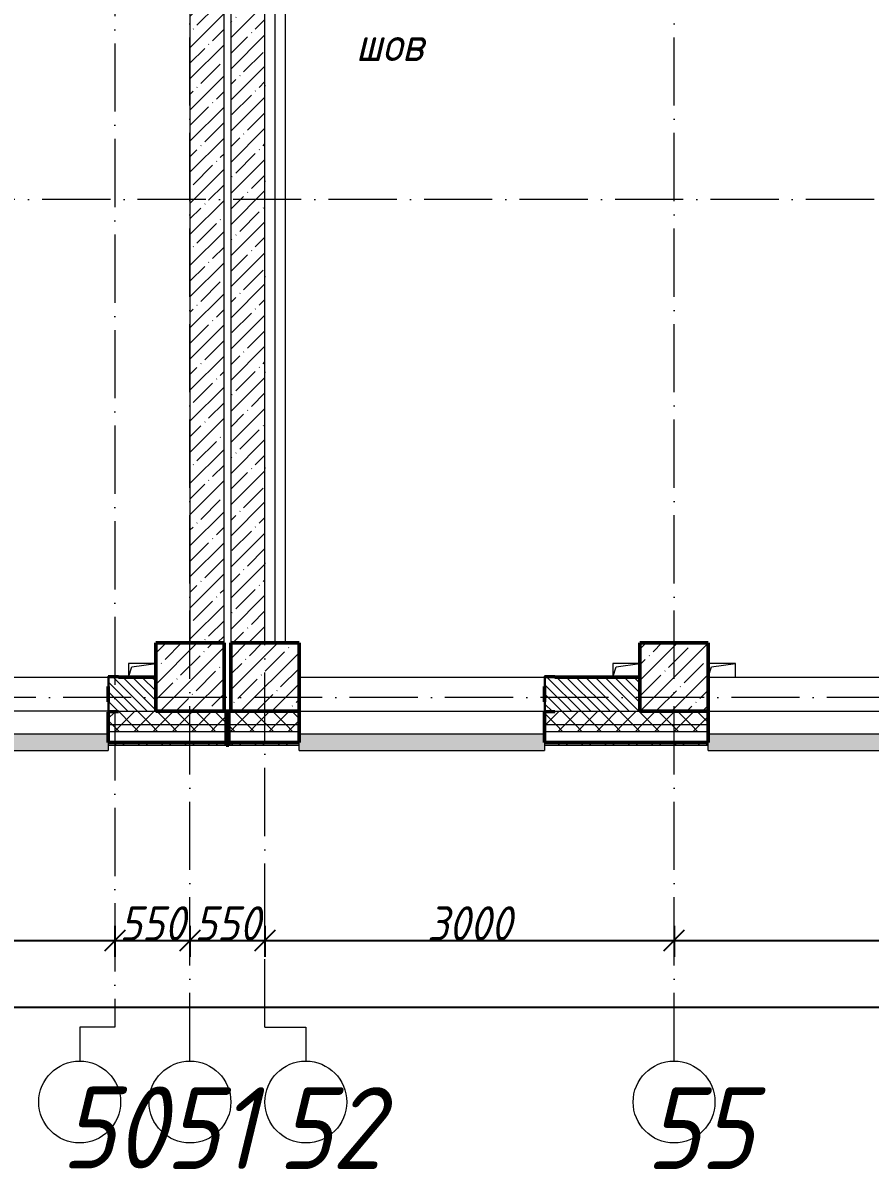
# Model space of a CAD drawing. Header units: millimetres. Extents: x -606178 to 312196, y -19338 to 632709.
# Drawn here: x -355456 to -349243, y 446520 to 454918 of the extents above; entities that cross this region are included whole.
import ezdxf

# ---------------------------------------------------------------- set-up
doc = ezdxf.new("R2010")
doc.units = ezdxf.units.MM
doc.linetypes.add('50_200_ШТРИХ_1Т_ш5_п1_п1_', pattern=[700, 500, -100, 0, -100])
for name, color, linetype, lineweight in [('A-____-____-DIMS', 7, 'Continuous', 9), ('A-DETL-____-OTLN-4', 7, 'Continuous', 18), ('A-GENM-____-MCUT', 7, 'Continuous', 25), ('A-GENM-____-OTLN', 7, 'Continuous', 9), ('A-GENM-____-OTLN-1', 7, 'Continuous', 25), ('A-GLAZ-____-OTLN', 7, 'Continuous', 9), ('A-WALL-____-MCUT-1', 7, 'Continuous', 9), ('A-WALL-____-MCUT-2', 7, 'Continuous', 50), ('A-WALL-____-MCUT-3', 7, 'Continuous', 9), ('A-WALL-____-OTLN', 7, 'Continuous', 9), ('A-WALL-____-PATT-1', 7, 'Continuous', 9), ('A-WALL-FNSH-MCUT-1', 7, 'Continuous', 9), ('G-____-____-TEXT', 7, 'Continuous', 9), ('S-COLS-____-MCUT', 7, 'Continuous', 50), ('S-COLS-____-OTLN', 7, 'Continuous', 9), ('S-GRID-____-IDEN', 7, 'Continuous', 9), ('S-GRID-____-OTLN', 7, 'Continuous', 9), ('S-GRID-____-OTLN-1', 7, '50_200_ШТРИХ_1Т_ш5_п1_п1_', 9)]:
    doc.layers.add(name, color=color, linetype=linetype, lineweight=lineweight)
doc.layers.add('A-GLAZ-____-OTLN-1', color=7, linetype='Continuous', lineweight=9, true_color=0xc0c0c0)
doc.styles.add('ISOCPEUR_I', font='isocpeui.ttf', dxfattribs={"width": 0.9, "height": 2.5})
doc.styles.add('ISOCPEUR_I_9', font='isocpeui.ttf', dxfattribs={"width": 0.9, "height": 250})
doc.dimstyles.new('ISO-2_5_0_9К_БОЛЬШОЙ_ОСИ', dxfattribs={"dimscale": 304.8, "dimtxt": 248.995294, "dimasz": 0.492126, "dimexe": 0.393701, "dimexo": 0, "dimgap": 0, "dimtad": 1, "dimdec": 0, "dimzin": 0, "dimdsep": 46, "dimtxsty": 'ISOCPEUR_I_9', "dimblk1": 'OBLIQUE', "dimblk2": 'OBLIQUE', "dimsah": 1, "dimcen": 0.09, "dimdle": 0.393701, "dimazin": 0, "dimtfac": 1, "dimtdec": 4, "dimtix": 1, "dimtmove": 0, "dimatfit": 3, "dimfxl": 1, "dimtvp": 1, "dimtolj": 1, "dimtzin": 0, "dimarcsym": 2})
pattern_1 = [(45, (-425830.77, 451794.26), (-114.04925, 114.04925), []), (45, (-425716.72, 451794.26), (-114.04925, 114.04925), [201.612, -40.322, 3.353, -36.97])]
pattern_2 = [(135, (-425830.77, 451794.26), (-35.35534, -35.35534), [])]
pattern_3 = [(45, (-425830.77, 451794.26), (-85.53659, 85.53659), []), (45, (-425773.75, 451794.26), (-85.53659, 85.53659), [])]
pattern_4 = [(45, (-425830.77, 451794.26), (-70.71068, 70.71068), []), (135, (-425830.77, 451794.26), (-70.71068, -70.71068), [])]

# ---------------------------------------------------------------- blocks, each defined once
blk = doc.blocks.new('BSC_Колонна _Прямоугольная - 500х500-V60-АР1_План отверстий 1 этажа в осях 1-64_А-ГГ')
at = {"layer": 'S-COLS-____-OTLN'}
h = blk.add_hatch(dxfattribs=at)
h.set_pattern_fill('FP_92', color=256, style=0, pattern_type=2)
h.set_pattern_definition([(45, (-71600, 1668.96), (-114.04925, 114.04925), []), (45, (-71485.95, 1668.96), (-114.04925, 114.04925), [201.613, -40.323, 3.353, -36.97])])
h.paths.add_polyline_path([(-250, -250), (250, -250), (250, 250), (-250, 250)], flags=0)
at = {"layer": 'S-COLS-____-MCUT'}
for p, q in [((250, 250), (-250, 250)), ((-250, 250), (-250, -250)), ((250, -250), (250, 250)), ((-250, -250), (250, -250))]:
    blk.add_line(p, q, dxfattribs=at)
blk = doc.blocks.new('BSC_Колонна _Прямоугольная - 500х500-V64-АР1_План отверстий 1 этажа в осях 1-64_А-ГГ')
at = {"layer": 'S-COLS-____-OTLN'}
h = blk.add_hatch(dxfattribs=at)
h.set_pattern_fill('FP_96', color=256, style=0, pattern_type=2)
h.set_pattern_definition([(45, (-75150, 1668.96), (-114.04925, 114.04925), []), (45, (-75035.95, 1668.96), (-114.04925, 114.04925), [201.613, -40.323, 3.353, -36.97])])
h.paths.add_polyline_path([(-250, -250), (250, -250), (250, 250), (-250, 250)], flags=0)
at = {"layer": 'S-COLS-____-MCUT'}
for p, q in [((250, 250), (-250, 250)), ((-250, 250), (-250, -250)), ((250, -250), (250, 250)), ((-250, -250), (250, -250))]:
    blk.add_line(p, q, dxfattribs=at)
blk = doc.blocks.new('BSC_Колонна _Прямоугольная - 500х500-V122-АР1_План отверстий 1 этажа в осях 1-64_А-ГГ')
at = {"layer": 'S-COLS-____-OTLN'}
h = blk.add_hatch(dxfattribs=at)
h.set_pattern_fill('FP_155', color=256, style=0, pattern_type=2)
h.set_pattern_definition([(45, (-72150, 1668.96), (-114.04925, 114.04925), []), (45, (-72035.95, 1668.96), (-114.04925, 114.04925), [201.613, -40.323, 3.353, -36.97])])
h.paths.add_polyline_path([(-250, -250), (250, -250), (250, 250), (-250, 250)], flags=0)
at = {"layer": 'S-COLS-____-MCUT'}
for p, q in [((250, 250), (-250, 250)), ((-250, 250), (-250, -250)), ((250, -250), (250, 250)), ((-250, -250), (250, -250))]:
    blk.add_line(p, q, dxfattribs=at)
blk = doc.blocks.new('Фахверк_СКБ_Уголок - 250_2700-27497298-АР1_План отверстий 1 этажа в осях 1-64_А-ГГ')
at = {"layer": 'A-GENM-____-MCUT'}
for p, q in [((200, 181), (125, 181)), ((125, 181), (125, 106)), ((131, 106), (131, 175)), ((131, 175), (200, 175)), ((200, 175), (200, 181)), ((125, 106), (131, 106)), ((131, -6), (125, -6)), ((125, -6), (125, -81)), ((125, -81), (200, -81)), ((131, -75), (131, -6)), ((200, -75), (131, -75)), ((200, -81), (200, -75))]:
    blk.add_line(p, q, dxfattribs=at)
blk = doc.blocks.new('AR_Отверстие прямоугольное _в плите_ - AR_Отверстие прямоугольное _в плите_-30511715-АР1_План отверстий 1 этажа в осях 1-64_А-ГГ')
at = {"layer": 'A-GENM-____-OTLN'}
for p, q in [((100, 50), (-100, 50)), ((-100, 50), (-100, -50)), ((-100, -50), (-75, 25)), ((-75, 25), (100, 50))]:
    blk.add_line(p, q, dxfattribs=at)
blk = doc.blocks.new('AR_Отверстие прямоугольное _в плите_ - AR_Отверстие прямоугольное _в плите_-V170-АР1_План отверстий 1 этажа в осях 1-64_А-ГГ')
at = {"layer": 'A-GENM-____-OTLN'}
for p, q in [((100, 50), (-100, 50)), ((-100, -50), (-75, 25)), ((-75, 25), (100, 50)), ((100, -50), (100, 50))]:
    blk.add_line(p, q, dxfattribs=at)
blk = doc.blocks.new('Отлив_СКБ - Отлив витража_120_НВФ-31885687-АР1_План отверстий 1 этажа в осях 1-64_А-ГГ')
at = {"layer": 'A-GLAZ-____-OTLN-1'}
for points in [[(0, -2), (1800, -2), (1800, 0), (0, 0)], [(0, -120), (1800, -120), (1800, -2), (0, -2), (0, -83)]]:
    blk.add_hatch(color=256, dxfattribs=at).paths.add_polyline_path(points, flags=0)
at = {"layer": 'A-GLAZ-____-OTLN'}
for p, q in [((0, 0), (1800, 0)), ((1800, -2), (0, -2)), ((0, -120), (0, -83)), ((1800, -63), (1800, -120)), ((0, -120), (1800, -120))]:
    blk.add_line(p, q, dxfattribs=at)
blk = doc.blocks.new('Отлив_СКБ - Отлив витража_120_НВФ-V210-АР1_План отверстий 1 этажа в осях 1-64_А-ГГ')
at = {"layer": 'A-GLAZ-____-OTLN-1'}
for points in [[(0, -2), (1800, -2), (1800, 0), (0, 0)], [(51.1, -120), (1800, -120), (1800, -2), (0, -2), (0, -120)]]:
    blk.add_hatch(color=256, dxfattribs=at).paths.add_polyline_path(points, flags=0)
at = {"layer": 'A-GLAZ-____-OTLN'}
for p, q in [((0, 0), (1800, 0)), ((1800, -2), (0, -2)), ((0, -120), (0, -83)), ((1800, -83), (1800, -120)), ((0, -120), (1800, -120))]:
    blk.add_line(p, q, dxfattribs=at)
blk = doc.blocks.new('Стены 8 - Стены 4-31196234-АР1_План отверстий 1 этажа в осях 1-64_А-ГГ')
at = {"layer": 'A-WALL-____-MCUT-2'}
for p, q in [((-1798.5, 41030.2), (-1798.5, 41010.2)), ((-1548.5, 41030.2), (-1798.5, 41030.2)), ((-1798.5, 41010.2), (-1548.5, 41010.2)), ((-1548.5, 41010.2), (-1548.5, 41030.2))]:
    blk.add_line(p, q, dxfattribs=at)
blk = doc.blocks.new('Ось сетки - Круг_Ø6_00__ISO-2_5_0_9K_-25732049-АР1_План отверстий 1 этажа в осях 1-64_А-ГГ')
at = {"layer": 'S-GRID-____-IDEN'}
blk.add_circle((0, 0), 3, dxfattribs=at)
blk = doc.blocks.new('_Oblique')
at = {"color": 0, "linetype": 'ByBlock', "lineweight": -2}
blk.add_line((-0.5, -0.5), (0.5, 0.5), dxfattribs=at)
blk = doc.blocks.new('*D4177')
at = {"layer": 'A-____-____-DIMS', "color": 0, "lineweight": -2, "transparency": 16777216}
for p, q in [((-356880.8, 448301.8), (-356880.8, 448075.7)), ((-354780.8, 448301.8), (-354780.8, 448075.7)), ((-357000.8, 448195.7), (-354660.8, 448195.7))]:
    blk.add_line(p, q, dxfattribs=at)
at = {"layer": 'Defpoints', "color": 0, "transparency": 16777216}
for p in [(-356880.8, 448301.8), (-354780.8, 448301.8), (-354780.8, 448195.7)]:
    blk.add_point(p, dxfattribs=at)
at = {"layer": 'A-____-____-DIMS', "color": 0, "lineweight": -2, "transparency": 16777216, "xscale": 150, "yscale": 150, "zscale": 150, "rotation": 180}
blk.add_blockref('_Oblique', (-356880.8, 448195.7), dxfattribs=at)
at = {"layer": 'A-____-____-DIMS', "color": 0, "lineweight": -2, "transparency": 16777216, "xscale": 150, "yscale": 150, "zscale": 150}
blk.add_blockref('_Oblique', (-354780.8, 448195.7), dxfattribs=at)
at = {"layer": 'A-____-____-DIMS', "color": 0, "transparency": 16777216, "insert": (-355830.8, 448320.7), "char_height": 250, "width": 701.018, "attachment_point": 5, "style": 'ISOCPEUR_I_9'}
blk.add_mtext('\\A1;2100', dxfattribs=at)
blk = doc.blocks.new('*D4178')
at = {"layer": 'A-____-____-DIMS', "color": 0, "lineweight": -2, "transparency": 16777216}
for p, q in [((-354780.8, 448301.8), (-354780.8, 448075.7)), ((-354230.8, 448301.8), (-354230.8, 448075.7)), ((-354900.8, 448195.7), (-354110.8, 448195.7))]:
    blk.add_line(p, q, dxfattribs=at)
at = {"layer": 'Defpoints', "color": 0, "transparency": 16777216}
for p in [(-354780.8, 448301.8), (-354230.8, 448301.8), (-354230.8, 448195.7)]:
    blk.add_point(p, dxfattribs=at)
at = {"layer": 'A-____-____-DIMS', "color": 0, "lineweight": -2, "transparency": 16777216, "xscale": 150, "yscale": 150, "zscale": 150, "rotation": 180}
blk.add_blockref('_Oblique', (-354780.8, 448195.7), dxfattribs=at)
at = {"layer": 'A-____-____-DIMS', "color": 0, "lineweight": -2, "transparency": 16777216, "xscale": 150, "yscale": 150, "zscale": 150}
blk.add_blockref('_Oblique', (-354230.8, 448195.7), dxfattribs=at)
at = {"layer": 'A-____-____-DIMS', "color": 0, "transparency": 16777216, "insert": (-354505.8, 448320.7), "char_height": 250, "width": 568.858, "attachment_point": 5, "style": 'ISOCPEUR_I_9'}
blk.add_mtext('\\A1;550', dxfattribs=at)
blk = doc.blocks.new('*D4179')
at = {"layer": 'A-____-____-DIMS', "color": 0, "lineweight": -2, "transparency": 16777216}
for p, q in [((-354230.8, 448301.8), (-354230.8, 448075.7)), ((-353680.8, 448301.8), (-353680.8, 448075.7)), ((-354350.8, 448195.7), (-353560.8, 448195.7))]:
    blk.add_line(p, q, dxfattribs=at)
at = {"layer": 'Defpoints', "color": 0, "transparency": 16777216}
for p in [(-354230.8, 448301.8), (-353680.8, 448301.8), (-353680.8, 448195.7)]:
    blk.add_point(p, dxfattribs=at)
at = {"layer": 'A-____-____-DIMS', "color": 0, "lineweight": -2, "transparency": 16777216, "xscale": 150, "yscale": 150, "zscale": 150, "rotation": 180}
blk.add_blockref('_Oblique', (-354230.8, 448195.7), dxfattribs=at)
at = {"layer": 'A-____-____-DIMS', "color": 0, "lineweight": -2, "transparency": 16777216, "xscale": 150, "yscale": 150, "zscale": 150}
blk.add_blockref('_Oblique', (-353680.8, 448195.7), dxfattribs=at)
at = {"layer": 'A-____-____-DIMS', "color": 0, "transparency": 16777216, "insert": (-353955.8, 448320.7), "char_height": 250, "width": 568.858, "attachment_point": 5, "style": 'ISOCPEUR_I_9'}
blk.add_mtext('\\A1;550', dxfattribs=at)
blk = doc.blocks.new('*D4180')
at = {"layer": 'A-____-____-DIMS', "color": 0, "lineweight": -2, "transparency": 16777216}
for p, q in [((-353680.8, 448301.8), (-353680.8, 448075.7)), ((-350680.8, 448301.8), (-350680.8, 448075.7)), ((-353800.8, 448195.7), (-350560.8, 448195.7))]:
    blk.add_line(p, q, dxfattribs=at)
at = {"layer": 'Defpoints', "color": 0, "transparency": 16777216}
for p in [(-353680.8, 448301.8), (-350680.8, 448301.8), (-350680.8, 448195.7)]:
    blk.add_point(p, dxfattribs=at)
at = {"layer": 'A-____-____-DIMS', "color": 0, "lineweight": -2, "transparency": 16777216, "xscale": 150, "yscale": 150, "zscale": 150, "rotation": 180}
blk.add_blockref('_Oblique', (-353680.8, 448195.7), dxfattribs=at)
at = {"layer": 'A-____-____-DIMS', "color": 0, "lineweight": -2, "transparency": 16777216, "xscale": 150, "yscale": 150, "zscale": 150}
blk.add_blockref('_Oblique', (-350680.8, 448195.7), dxfattribs=at)
at = {"layer": 'A-____-____-DIMS', "color": 0, "transparency": 16777216, "insert": (-352180.8, 448320.7), "char_height": 250, "width": 758.478, "attachment_point": 5, "style": 'ISOCPEUR_I_9'}
blk.add_mtext('\\A1;3000', dxfattribs=at)
blk = doc.blocks.new('*D4181')
at = {"layer": 'A-____-____-DIMS', "color": 0, "lineweight": -2, "transparency": 16777216}
for p, q in [((-350680.8, 448301.8), (-350680.8, 448075.7)), ((-344530.8, 448301.8), (-344530.8, 448075.7)), ((-350800.8, 448195.7), (-344410.8, 448195.7))]:
    blk.add_line(p, q, dxfattribs=at)
at = {"layer": 'Defpoints', "color": 0, "transparency": 16777216}
for p in [(-350680.8, 448301.8), (-344530.8, 448301.8), (-344530.8, 448195.7)]:
    blk.add_point(p, dxfattribs=at)
at = {"layer": 'A-____-____-DIMS', "color": 0, "lineweight": -2, "transparency": 16777216, "xscale": 150, "yscale": 150, "zscale": 150, "rotation": 180}
blk.add_blockref('_Oblique', (-350680.8, 448195.7), dxfattribs=at)
at = {"layer": 'A-____-____-DIMS', "color": 0, "lineweight": -2, "transparency": 16777216, "xscale": 150, "yscale": 150, "zscale": 150}
blk.add_blockref('_Oblique', (-344530.8, 448195.7), dxfattribs=at)
at = {"layer": 'A-____-____-DIMS', "color": 0, "transparency": 16777216, "insert": (-347605.8, 448320.7), "char_height": 250, "width": 701.018, "attachment_point": 5, "style": 'ISOCPEUR_I_9'}
blk.add_mtext('\\A1;6150', dxfattribs=at)
blk = doc.blocks.new('*D4187')
at = {"layer": 'A-____-____-DIMS', "color": 0, "lineweight": -2, "transparency": 16777216}
for p, q in [((-428180.8, 447813.6), (-428180.8, 447587.5)), ((-324680.8, 447813.6), (-324680.8, 447587.5)), ((-428300.8, 447707.5), (-324560.8, 447707.5))]:
    blk.add_line(p, q, dxfattribs=at)
at = {"layer": 'Defpoints', "color": 0, "transparency": 16777216}
for p in [(-428180.8, 447813.6), (-324680.8, 447813.6), (-324680.8, 447707.5)]:
    blk.add_point(p, dxfattribs=at)
at = {"layer": 'A-____-____-DIMS', "color": 0, "lineweight": -2, "transparency": 16777216, "xscale": 150, "yscale": 150, "zscale": 150, "rotation": 180}
blk.add_blockref('_Oblique', (-428180.8, 447707.5), dxfattribs=at)
at = {"layer": 'A-____-____-DIMS', "color": 0, "lineweight": -2, "transparency": 16777216, "xscale": 150, "yscale": 150, "zscale": 150}
blk.add_blockref('_Oblique', (-324680.8, 447707.5), dxfattribs=at)
at = {"layer": 'A-____-____-DIMS', "color": 0, "transparency": 16777216, "insert": (-376430.8, 447832.5), "char_height": 250, "width": 1080.257, "attachment_point": 5, "style": 'ISOCPEUR_I_9'}
blk.add_mtext('\\A1;103500', dxfattribs=at)

msp = doc.modelspace()

# ---------------------------------------------------------------- hatches: boundary and pattern name
at = {"layer": 'A-WALL-____-PATT-1'}
h = msp.add_hatch(dxfattribs=at)
h.set_pattern_fill('FP_27', color=256, style=0, pattern_type=2)
h.set_pattern_definition(pattern_1)
h.paths.add_polyline_path([(-353980.7712, 450375.3011), (-353980.7712, 457375.3011), (-354230.7712, 457375.3011), (-354230.7712, 450375.3011)], flags=0)
h = msp.add_hatch(dxfattribs=at)
h.set_pattern_fill('FP_27', color=256, style=0, pattern_type=2)
h.set_pattern_definition(pattern_1)
h.paths.add_polyline_path([(-353680.7712, 450375.3011), (-353680.7712, 457375.3011), (-353930.7712, 457375.3011), (-353930.7712, 450375.3011)], flags=0)
h = msp.add_hatch(dxfattribs=at)
h.set_pattern_fill('FP_6', color=256, style=0, pattern_type=2)
h.set_pattern_definition(pattern_2)
h.paths.add_polyline_path([(-354755.7712, 449875.3011), (-354480.7712, 449875.3011), (-354480.7712, 450125.3011), (-354824.7712, 450125.3011), (-354824.7712, 450056.3011), (-354830.7712, 450056.3011), (-354830.7712, 449944.3011), (-354824.7712, 449944.3011), (-354824.7712, 449875.3011)], flags=0)
h.paths.add_polyline_path([(-356705.7712, 449875.3011), (-356636.7712, 449875.3011), (-356636.7712, 449944.3011), (-356630.7712, 449944.3011), (-356630.7712, 450056.3011), (-356636.7712, 450056.3011), (-356636.7712, 450125.3011), (-356980.7712, 450125.3011), (-356980.7712, 449875.3011), (-356914.6141, 449875.3011)], flags=0)
h = msp.add_hatch(dxfattribs=at)
h.set_pattern_fill('FP_6', color=256, style=0, pattern_type=2)
h.set_pattern_definition(pattern_2)
h.paths.add_polyline_path([(-351612.2212, 449875.3011), (-350930.7712, 449875.3011), (-350930.7712, 450125.3011), (-351624.7712, 450125.3011), (-351624.7712, 450056.3011), (-351630.7712, 450056.3011), (-351630.7712, 449944.3011), (-351624.7712, 449944.3011), (-351624.7712, 449875.3011)], flags=0)
h = msp.add_hatch(dxfattribs=at)
h.set_pattern_fill('FP_1', color=256, style=0, pattern_type=2)
h.set_pattern_definition(pattern_4)
h.paths.add_polyline_path([(-325100.2569, 449775.3011), (-324580.7712, 449775.3011), (-324580.7712, 449875.3011), (-333605.7712, 449875.3011), (-333605.7712, 449869.3011), (-333680.7712, 449869.3011), (-333680.7712, 449775.3011), (-326867.7212, 449775.3011)], flags=0)
h.paths.add_polyline_path([(-335705.0426, 449775.3011), (-335480.7712, 449775.3011), (-335480.7712, 449869.3011), (-335555.7712, 449869.3011), (-335555.7712, 449875.3011), (-340330.7712, 449875.3011), (-340330.7712, 449775.3011), (-336588.7747, 449775.3011)], flags=0)
h.paths.add_polyline_path([(-341730.7712, 449775.3011), (-341730.7712, 449875.3011), (-342330.7712, 449875.3011), (-342330.7712, 449775.3011)], flags=0)
h.paths.add_polyline_path([(-344430.7712, 449775.3011), (-344430.7712, 449875.3011), (-345555.7712, 449875.3011), (-345555.7712, 449869.3011), (-345630.7712, 449869.3011), (-345630.7712, 449775.3011), (-344542.364, 449775.3011)], flags=0)
h.paths.add_polyline_path([(-347430.7712, 449775.3011), (-347430.7712, 449869.3011), (-347505.7712, 449869.3011), (-347505.7712, 449875.3011), (-348555.7712, 449875.3011), (-348555.7712, 449869.3011), (-348630.7712, 449869.3011), (-348630.7712, 449775.3011), (-348077.2926, 449775.3011)], flags=0)
h.paths.add_polyline_path([(-351555.7712, 449775.3011), (-350430.7712, 449775.3011), (-350430.7712, 449875.3011), (-351555.7712, 449875.3011), (-351555.7712, 449869.3011), (-351630.7712, 449869.3011), (-351630.7712, 449775.3011), (-351612.2212, 449775.3011)], flags=0)
h.paths.add_polyline_path([(-353430.7712, 449775.3011), (-353430.7712, 449875.3011), (-354755.7712, 449875.3011), (-354755.7712, 449869.3011), (-354830.7712, 449869.3011), (-354830.7712, 449775.3011), (-354263.4176, 449775.3011)], flags=0)
h.paths.add_polyline_path([(-356914.6141, 449775.3011), (-356630.7712, 449775.3011), (-356630.7712, 449869.3011), (-356705.7712, 449869.3011), (-356705.7712, 449875.3011), (-357755.7712, 449875.3011), (-357755.7712, 449869.3011), (-357830.7712, 449869.3011), (-357830.7712, 449775.3011), (-356980.7712, 449775.3011)], flags=0)
h.paths.add_polyline_path([(-363100.7391, 449775.3011), (-362630.7712, 449775.3011), (-362630.7712, 449869.3011), (-362705.7712, 449869.3011), (-362705.7712, 449875.3011), (-363755.7712, 449875.3011), (-363755.7712, 449869.3011), (-363830.7712, 449869.3011), (-363830.7712, 449775.3011), (-363480.7712, 449775.3011)], flags=0)
h.paths.add_polyline_path([(-365630.7712, 449775.3011), (-365630.7712, 449869.3011), (-365705.7712, 449869.3011), (-365705.7712, 449875.3011), (-366755.7712, 449875.3011), (-366755.7712, 449869.3011), (-366830.7712, 449869.3011), (-366830.7712, 449775.3011), (-365751.9355, 449775.3011)], flags=0)
h.paths.add_polyline_path([(-369286.8641, 449775.3011), (-368630.7712, 449775.3011), (-368630.7712, 449869.3011), (-368705.7712, 449869.3011), (-368705.7712, 449875.3011), (-369755.7712, 449875.3011), (-369755.7712, 449869.3011), (-369830.7712, 449869.3011), (-369830.7712, 449775.3011), (-369755.7712, 449775.3011)], flags=0)
h.paths.add_polyline_path([(-371938.0605, 449775.3011), (-371630.7712, 449775.3011), (-371630.7712, 449869.3011), (-371705.7712, 449869.3011), (-371705.7712, 449875.3011), (-372755.7712, 449875.3011), (-372755.7712, 449869.3011), (-372830.7712, 449869.3011), (-372830.7712, 449775.3011), (-371980.7712, 449775.3011)], flags=0)
h.paths.add_polyline_path([(-375480.7712, 449775.3011), (-374630.7712, 449775.3011), (-374630.7712, 449869.3011), (-374705.7712, 449869.3011), (-374705.7712, 449875.3011), (-375755.7712, 449875.3011), (-375755.7712, 449869.3011), (-375830.7712, 449869.3011), (-375830.7712, 449775.3011), (-375755.7712, 449775.3011)], flags=0)
h.paths.add_polyline_path([(-377636.7712, 449775.3011), (-377630.7712, 449775.3011), (-377630.7712, 449869.3011), (-377705.7712, 449869.3011), (-377705.7712, 449875.3011), (-378755.7712, 449875.3011), (-378755.7712, 449869.3011), (-378830.7712, 449869.3011), (-378830.7712, 449775.3011), (-377705.7712, 449775.3011)], flags=0)
h.paths.add_polyline_path([(-380775.3819, 449775.3011), (-380630.7712, 449775.3011), (-380630.7712, 449869.3011), (-380705.7712, 449869.3011), (-380705.7712, 449875.3011), (-381755.7712, 449875.3011), (-381755.7712, 449869.3011), (-381830.7712, 449869.3011), (-381830.7712, 449775.3011), (-380980.7712, 449775.3011)], flags=0)
h.paths.add_polyline_path([(-383705.7712, 449775.3011), (-383630.7712, 449775.3011), (-383630.7712, 449869.3011), (-383705.7712, 449869.3011), (-383705.7712, 449875.3011), (-384755.7712, 449875.3011), (-384755.7712, 449869.3011), (-384830.7712, 449869.3011), (-384830.7712, 449775.3011), (-383980.7712, 449775.3011)], flags=0)
h.paths.add_polyline_path([(-386961.5069, 449775.3011), (-386630.7712, 449775.3011), (-386630.7712, 449869.3011), (-386705.7712, 449869.3011), (-386705.7712, 449875.3011), (-387495.7712, 449875.3011), (-387495.7712, 449775.3011), (-386980.7712, 449775.3011)], flags=0)
h.paths.add_polyline_path([(-387515.7712, 449775.3011), (-387515.7712, 449875.3011), (-388034.7712, 449875.3011), (-388034.7712, 449775.3011), (-387845.2391, 449775.3011)], flags=0)
h.paths.add_polyline_path([(-399333.757, 449775.3011), (-398830.7712, 449775.3011), (-398830.7712, 449869.3011), (-398905.7712, 449869.3011), (-398905.7712, 449875.3011), (-400034.7712, 449875.3011), (-400034.7712, 449775.3011)], flags=0)
h.paths.add_polyline_path([(-401905.7712, 449775.3011), (-401830.7712, 449775.3011), (-401830.7712, 449869.3011), (-401905.7712, 449869.3011), (-401905.7712, 449875.3011), (-402955.7712, 449875.3011), (-402955.7712, 449869.3011), (-403030.7712, 449869.3011), (-403030.7712, 449875.3011), (-403034.7712, 449875.3011), (-403034.7712, 449775.3011), (-402868.6855, 449775.3011)], flags=0)
h.paths.add_polyline_path([(-404830.7712, 449775.3011), (-404830.7712, 449869.3011), (-404905.7712, 449869.3011), (-404905.7712, 449875.3011), (-406034.7712, 449875.3011), (-406034.7712, 449775.3011), (-405519.882, 449775.3011)], flags=0)
h.paths.add_polyline_path([(-407830.7712, 449775.3011), (-407830.7712, 449869.3011), (-407905.7712, 449869.3011), (-407905.7712, 449875.3011), (-409034.7712, 449875.3011), (-409034.7712, 449775.3011), (-408171.0784, 449775.3011)], flags=0)
h.paths.add_polyline_path([(-411430.7712, 449775.3011), (-410830.7712, 449775.3011), (-410830.7712, 449869.3011), (-410905.7712, 449869.3011), (-410905.7712, 449875.3011), (-411955.7712, 449875.3011), (-411955.7712, 449869.3011), (-412030.7712, 449869.3011), (-412030.7712, 449875.3011), (-412034.7712, 449875.3011), (-412034.7712, 449775.3011), (-411706.007, 449775.3011)], flags=0)
h.paths.add_polyline_path([(-413036.7712, 449775.3011), (-413030.7712, 449775.3011), (-413030.7712, 449869.3011), (-413105.7712, 449869.3011), (-413105.7712, 449875.3011), (-418355.7712, 449875.3011), (-418355.7712, 449869.3011), (-418430.7712, 449869.3011), (-418430.7712, 449775.3011), (-413105.7712, 449775.3011)], flags=0)
h.paths.add_polyline_path([(-420543.3284, 449775.3011), (-419426.7712, 449775.3011), (-419426.7712, 449875.3011), (-419430.7712, 449875.2123), (-419430.7712, 449869.3011), (-419505.7712, 449869.3011), (-419505.7712, 449875.3011), (-423930.7712, 449875.3011), (-423930.7712, 449775.3011), (-422310.7927, 449775.3011)], flags=0)
h.paths.add_polyline_path([(-425330.7712, 449775.3011), (-425330.7712, 449875.3011), (-425930.7712, 449875.3011), (-425930.7712, 449775.3011), (-425845.7213, 449775.3011)], flags=0)
h.paths.add_polyline_path([(-428280.7712, 449775.3011), (-428030.7712, 449775.3011), (-428030.7712, 449875.3011), (-428280.7712, 449875.3011)], flags=0)
h = msp.add_hatch(dxfattribs=at)
h.set_pattern_fill('FP_1', color=256, style=0, pattern_type=2)
h.set_pattern_definition(pattern_4)
h.paths.add_polyline_path([(-325100.2569, 449725.3011), (-324480.7712, 449725.3011), (-324480.7712, 449775.3011), (-333680.7712, 449775.3011), (-333680.7712, 449725.3011), (-326867.7212, 449725.3011)], flags=0)
h.paths.add_polyline_path([(-336588.7747, 449725.3011), (-335480.7712, 449725.3011), (-335480.7712, 449775.3011), (-340330.7712, 449775.3011), (-340330.7712, 449725.3011), (-337472.5069, 449725.3011)], flags=0)
h.paths.add_polyline_path([(-342330.7712, 449725.3011), (-341730.7712, 449725.3011), (-341730.7712, 449775.3011), (-342330.7712, 449775.3011)], flags=0)
h.paths.add_polyline_path([(-345630.7712, 449725.3011), (-344430.7712, 449725.3011), (-344430.7712, 449775.3011), (-345630.7712, 449775.3011)], flags=0)
h.paths.add_polyline_path([(-348077.2926, 449725.3011), (-347430.7712, 449725.3011), (-347430.7712, 449775.3011), (-348630.7712, 449775.3011), (-348630.7712, 449725.3011)], flags=0)
h.paths.add_polyline_path([(-351612.2212, 449725.3011), (-350430.7712, 449725.3011), (-350430.7712, 449775.3011), (-351630.7712, 449775.3011), (-351630.7712, 449725.3011)], flags=0)
h.paths.add_polyline_path([(-353430.7712, 449725.3011), (-353430.7712, 449775.3011), (-354830.7712, 449775.3011), (-354830.7712, 449725.3011), (-354263.4176, 449725.3011)], flags=0)
h.paths.add_polyline_path([(-356630.7712, 449725.3011), (-356630.7712, 449775.3011), (-357830.7712, 449775.3011), (-357830.7712, 449725.3011), (-356914.6141, 449725.3011)], flags=0)
h.paths.add_polyline_path([(-363830.7712, 449725.3011), (-362630.7712, 449725.3011), (-362630.7712, 449775.3011), (-363830.7712, 449775.3011)], flags=0)
h.paths.add_polyline_path([(-365630.7712, 449725.3011), (-365630.7712, 449775.3011), (-366830.7712, 449775.3011), (-366830.7712, 449725.3011), (-365751.9355, 449725.3011)], flags=0)
h.paths.add_polyline_path([(-369286.8641, 449725.3011), (-368630.7712, 449725.3011), (-368630.7712, 449775.3011), (-369830.7712, 449775.3011), (-369830.7712, 449725.3011)], flags=0)
h.paths.add_polyline_path([(-371630.7712, 449725.3011), (-371630.7712, 449775.3011), (-372830.7712, 449775.3011), (-372830.7712, 449725.3011), (-371938.0605, 449725.3011)], flags=0)
h.paths.add_polyline_path([(-374630.7712, 449725.3011), (-374630.7712, 449775.3011), (-375830.7712, 449775.3011), (-375830.7712, 449725.3011), (-375472.9891, 449725.3011)], flags=0)
h.paths.add_polyline_path([(-377630.7712, 449725.3011), (-377630.7712, 449775.3011), (-378830.7712, 449775.3011), (-378830.7712, 449725.3011), (-378124.1855, 449725.3011)], flags=0)
h.paths.add_polyline_path([(-381830.7712, 449725.3011), (-380630.7712, 449725.3011), (-380630.7712, 449775.3011), (-381830.7712, 449775.3011)], flags=0)
h.paths.add_polyline_path([(-384830.7712, 449725.3011), (-383630.7712, 449725.3011), (-383630.7712, 449775.3011), (-384830.7712, 449775.3011)], flags=0)
h.paths.add_polyline_path([(-387495.7712, 449725.3011), (-386630.7712, 449725.3011), (-386630.7712, 449775.3011), (-387495.7712, 449775.3011)], flags=0)
h.paths.add_polyline_path([(-388034.7712, 449725.3011), (-387515.7712, 449725.3011), (-387515.7712, 449775.3011), (-388034.7712, 449775.3011)], flags=0)
h.paths.add_polyline_path([(-399333.757, 449725.3011), (-398830.7712, 449725.3011), (-398830.7712, 449775.3011), (-400034.7712, 449775.3011), (-400034.7712, 449725.3011)], flags=0)
h.paths.add_polyline_path([(-403034.7712, 449725.3011), (-401830.7712, 449725.3011), (-401830.7712, 449775.3011), (-403034.7712, 449775.3011)], flags=0)
h.paths.add_polyline_path([(-406034.7712, 449725.3011), (-404830.7712, 449725.3011), (-404830.7712, 449775.3011), (-406034.7712, 449775.3011)], flags=0)
h.paths.add_polyline_path([(-407830.7712, 449725.3011), (-407830.7712, 449775.3011), (-409034.7712, 449775.3011), (-409034.7712, 449725.3011), (-408171.0784, 449725.3011)], flags=0)
h.paths.add_polyline_path([(-410830.7712, 449725.3011), (-410830.7712, 449775.3011), (-412034.7712, 449775.3011), (-412034.7712, 449725.3011), (-411706.007, 449725.3011)], flags=0)
h.paths.add_polyline_path([(-413473.4713, 449725.3011), (-413030.7712, 449725.3011), (-413030.7712, 449775.3011), (-418430.7712, 449775.3011), (-418430.7712, 449725.3011), (-415240.9355, 449725.3011)], flags=0)
h.paths.add_polyline_path([(-420543.3284, 449725.3011), (-419426.7712, 449725.3011), (-419426.7712, 449775.3011), (-423930.7712, 449775.3011), (-423930.7712, 449725.3011), (-422310.7927, 449725.3011)], flags=0)
h.paths.add_polyline_path([(-425330.7712, 449725.3011), (-425330.7712, 449775.3011), (-425930.7712, 449775.3011), (-425930.7712, 449725.3011), (-425845.7213, 449725.3011)], flags=0)
h.paths.add_polyline_path([(-428280.7712, 449725.3011), (-428030.7712, 449725.3011), (-428030.7712, 449775.3011), (-428280.7712, 449775.3011)], flags=0)
h = msp.add_hatch(dxfattribs=at)
h.set_pattern_fill('FP_3', color=256, style=0, pattern_type=2)
h.set_pattern_definition(pattern_3)
h.paths.add_polyline_path([(-354263.4176, 449625.3011), (-353965.7712, 449625.3011), (-353965.7712, 449645.3011), (-354829.7712, 449645.3011), (-354829.7712, 449625.3011)], flags=0)
h.paths.add_polyline_path([(-356629.7712, 449625.3011), (-356629.7712, 449645.3011), (-357830.7712, 449645.3011), (-357830.7712, 449625.3011), (-356914.6141, 449625.3011)], flags=0)
h.paths.add_polyline_path([(-363100.7391, 449625.3011), (-362630.7712, 449625.3011), (-362630.7712, 449645.3011), (-363830.7712, 449645.3011), (-363830.7712, 449625.3011)], flags=0)
h.paths.add_polyline_path([(-365630.7712, 449625.3011), (-365630.7712, 449645.3011), (-366830.7712, 449645.3011), (-366830.7712, 449625.3011), (-365751.9355, 449625.3011)], flags=0)
h.paths.add_polyline_path([(-369286.8641, 449625.3011), (-368630.7712, 449625.3011), (-368630.7712, 449645.3011), (-369830.7712, 449645.3011), (-369830.7712, 449625.3011)], flags=0)
h.paths.add_polyline_path([(-371938.0605, 449625.3011), (-371630.7712, 449625.3011), (-371630.7712, 449645.3011), (-372830.7712, 449645.3011), (-372830.7712, 449625.3011), (-372821.7926, 449625.3011)], flags=0)
h.paths.add_polyline_path([(-374630.7712, 449625.3011), (-374630.7712, 449645.3011), (-375829.7712, 449645.3011), (-375829.7712, 449625.3011), (-375472.9891, 449625.3011)], flags=0)
h.paths.add_polyline_path([(-377629.7712, 449625.3011), (-377629.7712, 449645.3011), (-378830.7712, 449645.3011), (-378830.7712, 449625.3011), (-378124.1855, 449625.3011)], flags=0)
h.paths.add_polyline_path([(-380775.3819, 449625.3011), (-380630.7712, 449625.3011), (-380630.7712, 449645.3011), (-381829.7712, 449645.3011), (-381829.7712, 449625.3011), (-381659.1141, 449625.3011)], flags=0)
h.paths.add_polyline_path([(-383629.7712, 449625.3011), (-383629.7712, 449645.3011), (-384830.7712, 449645.3011), (-384830.7712, 449625.3011), (-384310.3105, 449625.3011)], flags=0)
h.paths.add_polyline_path([(-386961.5069, 449625.3011), (-386630.7712, 449625.3011), (-386630.7712, 449645.3011), (-387495.7712, 449645.3011), (-387495.7712, 449625.3011), (-387403.373, 449625.3011)], flags=0)
h = msp.add_hatch(dxfattribs=at)
h.set_pattern_fill('FP_3', color=256, style=0, pattern_type=2)
h.set_pattern_definition(pattern_3)
h.paths.add_polyline_path([(-324350.7712, 449625.3011), (-324350.7712, 449645.3011), (-333680.7712, 449645.3011), (-333680.7712, 449625.3011), (-325100.2569, 449625.3011)], flags=0)
h.paths.add_polyline_path([(-335705.0426, 449625.3011), (-335480.7712, 449625.3011), (-335480.7712, 449645.3011), (-340330.7712, 449645.3011), (-340330.7712, 449625.3011), (-336588.7747, 449625.3011)], flags=0)
h.paths.add_polyline_path([(-341730.7712, 449625.3011), (-341730.7712, 449645.3011), (-342330.7712, 449645.3011), (-342330.7712, 449625.3011)], flags=0)
h.paths.add_polyline_path([(-345630.7712, 449625.3011), (-344430.7712, 449625.3011), (-344430.7712, 449645.3011), (-345630.7712, 449645.3011)], flags=0)
h.paths.add_polyline_path([(-347430.7712, 449625.3011), (-347430.7712, 449645.3011), (-348630.7712, 449645.3011), (-348630.7712, 449625.3011), (-348077.2926, 449625.3011)], flags=0)
h.paths.add_polyline_path([(-350430.7712, 449625.3011), (-350430.7712, 449645.3011), (-351630.7712, 449645.3011), (-351630.7712, 449625.3011), (-351612.2212, 449625.3011)], flags=0)
h.paths.add_polyline_path([(-353430.7712, 449625.3011), (-353430.7712, 449645.3011), (-353945.7712, 449645.3011), (-353945.7712, 449625.3011)], flags=0)

# ---------------------------------------------------------------- linework, layer by layer
at = {"layer": 'A-DETL-____-OTLN-4'}
for p, q in [((-353605.7712, 450375.3011), (-353605.7712, 457375.3011)), ((-353530.7712, 450375.3011), (-353530.7712, 457375.3011))]:
    msp.add_line(p, q, dxfattribs=at)
at = {"layer": 'A-WALL-____-MCUT-1'}
for p, q in [((-354230.7712, 457375.3011), (-354230.7712, 450375.3011)), ((-353980.7712, 450375.3011), (-353980.7712, 457375.3011)), ((-353930.7712, 457375.3011), (-353930.7712, 450375.3011)), ((-353680.7712, 450375.3011), (-353680.7712, 457375.3011))]:
    msp.add_line(p, q, dxfattribs=at)
at = {"layer": 'A-WALL-____-MCUT-2'}
for p, q in [((-354830.7712, 450056.3011), (-354830.7712, 449944.3011)), ((-354480.7712, 450125.3011), (-354755.7712, 450125.3011)), ((-351630.7712, 450056.3011), (-351630.7712, 449944.3011)), ((-350930.7712, 450125.3011), (-351555.7712, 450125.3011)), ((-354830.7712, 449869.3011), (-354830.7712, 449645.3011)), ((-353930.7712, 449875.3011), (-353980.7712, 449875.3011)), ((-353430.7712, 449645.3011), (-353430.7712, 449875.3011)), ((-351630.7712, 449869.3011), (-351630.7712, 449645.3011)), ((-350430.7712, 449645.3011), (-350430.7712, 449875.3011)), ((-354830.7712, 449645.3011), (-353430.7712, 449645.3011)), ((-351630.7712, 449645.3011), (-350430.7712, 449645.3011))]:
    msp.add_line(p, q, dxfattribs=at)
at = {"layer": 'A-WALL-____-MCUT-3'}
for p, q in [((-354755.7712, 449875.3011), (-354480.7712, 449875.3011)), ((-351555.7712, 449875.3011), (-350930.7712, 449875.3011)), ((-353430.7712, 449775.3011), (-354830.7712, 449775.3011)), ((-353430.7712, 449725.3011), (-354830.7712, 449725.3011)), ((-350430.7712, 449775.3011), (-351630.7712, 449775.3011)), ((-350430.7712, 449725.3011), (-351630.7712, 449725.3011))]:
    msp.add_line(p, q, dxfattribs=at)
at = {"layer": 'A-WALL-____-OTLN'}
for p, q in [((-356630.7712, 450125.3011), (-354830.7712, 450125.3011)), ((-353430.7712, 450125.3011), (-351630.7712, 450125.3011)), ((-350430.7712, 450125.3011), (-348630.7712, 450125.3011)), ((-354830.7712, 449875.3011), (-356630.7712, 449875.3011)), ((-353430.7712, 449875.3011), (-351630.7712, 449875.3011)), ((-350430.7712, 449875.3011), (-348630.7712, 449875.3011))]:
    msp.add_line(p, q, dxfattribs=at)
at = {"layer": 'A-WALL-FNSH-MCUT-1'}
for p, q in [((-354829.7712, 449645.3011), (-354829.7712, 449625.3011)), ((-353965.7712, 449625.3011), (-353965.7712, 449645.3011)), ((-353945.7712, 449645.3011), (-353945.7712, 449625.3011)), ((-353430.7712, 449625.3011), (-353430.7712, 449645.3011)), ((-351630.7712, 449645.3011), (-351630.7712, 449625.3011)), ((-350430.7712, 449625.3011), (-350430.7712, 449645.3011)), ((-350430.7712, 449645.3011), (-350430.7712, 449645.3011)), ((-354829.7712, 449625.3011), (-353965.7712, 449625.3011)), ((-353945.7712, 449625.3011), (-353430.7712, 449625.3011)), ((-351630.7712, 449625.3011), (-350430.7712, 449625.3011))]:
    msp.add_line(p, q, dxfattribs=at)
at = {"layer": 'S-GRID-____-OTLN'}
for p, q in [((-355039.3842, 447559.231), (-355039.3842, 447311.6528)), ((-354780.7712, 447559.231), (-355039.3842, 447559.231)), ((-353680.7712, 447559.231), (-353381.0989, 447559.231)), ((-353381.0989, 447559.231), (-353381.0989, 447311.6528))]:
    msp.add_line(p, q, dxfattribs=at)
at = {"layer": 'S-GRID-____-OTLN-1'}
for p, q in [((-354780.7712, 501675.2188), (-354780.7712, 447559.231)), ((-354230.7712, 447311.6528), (-354230.7712, 461944.7985)), ((-353680.7712, 447559.231), (-353680.7712, 461944.7985)), ((-350680.7712, 447311.6528), (-350680.7712, 461944.7985)), ((-321909.7115, 453625.3011), (-430499.5414, 453625.3011)), ((-321756.3646, 449975.3011), (-430499.5414, 449975.3011)), ((-321756.3646, 449975.3011), (-430499.5414, 449975.3011))]:
    msp.add_line(p, q, dxfattribs=at)

# ---------------------------------------------------------------- block references
at = {"layer": 'A-GENM-____-OTLN'}
for name, p in [('AR_Отверстие прямоугольное _в плите_ - AR_Отверстие прямоугольное _в плите_-30511715-АР1_План отверстий 1 этажа в осях 1-64_А-ГГ', (-354580.7712, 450175.3011)), ('AR_Отверстие прямоугольное _в плите_ - AR_Отверстие прямоугольное _в плите_-30511715-АР1_План отверстий 1 этажа в осях 1-64_А-ГГ', (-351030.7712, 450175.3011)), ('AR_Отверстие прямоугольное _в плите_ - AR_Отверстие прямоугольное _в плите_-V170-АР1_План отверстий 1 этажа в осях 1-64_А-ГГ', (-350330.7712, 450175.3011))]:
    msp.add_blockref(name, p, dxfattribs=at)
at = {"layer": 'A-GENM-____-OTLN-1'}
for p in [(-354955.7712, 449950.3011), (-351755.7712, 449950.3011)]:
    msp.add_blockref('Фахверк_СКБ_Уголок - 250_2700-27497298-АР1_План отверстий 1 этажа в осях 1-64_А-ГГ', p, dxfattribs=at)
at = {"layer": 'A-GLAZ-____-OTLN'}
for name, p in [('Отлив_СКБ - Отлив витража_120_НВФ-31885687-АР1_План отверстий 1 этажа в осях 1-64_А-ГГ', (-356630.7712, 449708.3011)), ('Отлив_СКБ - Отлив витража_120_НВФ-V210-АР1_План отверстий 1 этажа в осях 1-64_А-ГГ', (-353430.7712, 449708.3011)), ('Отлив_СКБ - Отлив витража_120_НВФ-V210-АР1_План отверстий 1 этажа в осях 1-64_А-ГГ', (-350430.7712, 449708.3011))]:
    msp.add_blockref(name, p, dxfattribs=at)
at = {"layer": 'A-WALL-____-OTLN', "rotation": 89.9999999999999}
msp.add_blockref('Стены 8 - Стены 4-31196234-АР1_План отверстий 1 этажа в осях 1-64_А-ГГ', (-312935.5292, 451423.8129), dxfattribs=at)
at = {"layer": 'S-COLS-____-OTLN'}
for name, p in [('BSC_Колонна _Прямоугольная - 500х500-V60-АР1_План отверстий 1 этажа в осях 1-64_А-ГГ', (-354230.7712, 450125.3011)), ('BSC_Колонна _Прямоугольная - 500х500-V122-АР1_План отверстий 1 этажа в осях 1-64_А-ГГ', (-353680.7712, 450125.3011)), ('BSC_Колонна _Прямоугольная - 500х500-V64-АР1_План отверстий 1 этажа в осях 1-64_А-ГГ', (-350680.7712, 450125.3011))]:
    msp.add_blockref(name, p, dxfattribs=at)
at = {"layer": 'S-GRID-____-IDEN', "xscale": 99.99999999999993, "yscale": 99.99999999999993, "zscale": 99.99999999999993, "rotation": 180}
msp.add_blockref('Ось сетки - Круг_Ø6_00__ISO-2_5_0_9K_-25732049-АР1_План отверстий 1 этажа в осях 1-64_А-ГГ', (-355039.3842, 447011.6528), dxfattribs=at)
at = {"layer": 'S-GRID-____-IDEN', "xscale": 99.99999999999993, "yscale": 99.99999999999993, "zscale": 99.99999999999993}
for p in [(-354230.7712, 447011.6528), (-353381.0989, 447011.6528), (-350680.7712, 447011.6528)]:
    msp.add_blockref('Ось сетки - Круг_Ø6_00__ISO-2_5_0_9K_-25732049-АР1_План отверстий 1 этажа в осях 1-64_А-ГГ', p, dxfattribs=at)

# ---------------------------------------------------------------- texts
at = {"layer": 'G-____-____-TEXT', "insert": (-353014.4339, 454888.657), "char_height": 250, "width": 656.582063, "attachment_point": 1, "style": 'ISOCPEUR_I'}
msp.add_mtext('шов', dxfattribs=at)
at = {"layer": 'S-GRID-____-IDEN', "char_height": 600, "attachment_point": 1, "style": 'ISOCPEUR_I'}
for s, insert, width in [('50', (-355173.7559, 447125.5865), 404.0505), ('51', (-354411.8495, 447120.4275), 346.329), ('52', (-353586.0272, 447120.4275), 404.0505), ('55', (-350885.6995, 447120.4275), 404.0505)]:
    msp.add_mtext(s, dxfattribs=dict(at, insert=insert, width=width))

# ---------------------------------------------------------------- dimensions: what is measured, and where the dimension line sits
at = {"layer": 'A-____-____-DIMS'}
for base, p1, p2, override, picture, middle in [((-354780.7712, 448195.7362), (-356880.7712, 448301.8022), (-354780.7712, 448301.8022), {"dimpost": '<>', "dimfxl": 2100}, '*D4177', (-355830.7712, 448320.7362)), ((-354230.7712, 448195.7362), (-354780.7712, 448301.8022), (-354230.7712, 448301.8022), {"dimpost": '<>', "dimfxl": 550}, '*D4178', (-354505.7712, 448320.7362)), ((-353680.7712, 448195.7362), (-354230.7712, 448301.8022), (-353680.7712, 448301.8022), {"dimpost": '<>', "dimfxl": 550}, '*D4179', (-353955.7712, 448320.7362)), ((-350680.7712, 448195.7362), (-353680.7712, 448301.8022), (-350680.7712, 448301.8022), {"dimpost": '<>', "dimfxl": 3000}, '*D4180', (-352180.7712, 448320.7362)), ((-344530.7712, 448195.7362), (-350680.7712, 448301.8022), (-344530.7712, 448301.8022), {"dimpost": '<>', "dimfxl": 6150}, '*D4181', (-347605.7712, 448320.7362)), ((-324680.7712, 447707.5291), (-428180.7712, 447813.5951), (-324680.7712, 447813.5951), {"dimpost": '<>', "dimfxl": 103500}, '*D4187', (-376430.7712, 447832.5291))]:
    dim = msp.add_linear_dim(base=base, p1=p1, p2=p2, dimstyle='ISO-2_5_0_9К_БОЛЬШОЙ_ОСИ', override=override, dxfattribs=at)
    dim.commit()
    dim.dimension.update_dxf_attribs({"geometry": picture, "text_midpoint": middle})

doc.saveas('drawing.dxf')
